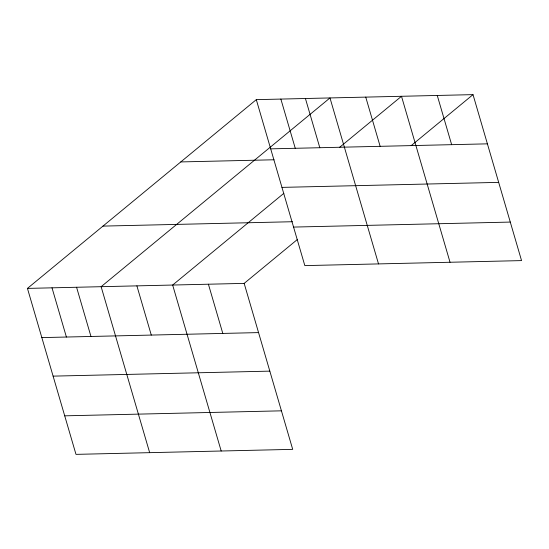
<?xml version="1.0" encoding="UTF-8"?>
<svg xmlns="http://www.w3.org/2000/svg" width="549" height="549" viewBox="0 0 549 549"><rect width="100%" height="100%" fill="white"/><g stroke="black" fill="none" stroke-linecap="round" stroke-linejoin="round"><path stroke-width="0.82" d="M297.551 239.357L244.168 283.387L292.699 449.356L75.982 454.366L27.45 288.397L256.301 99.644L473.018 94.634L521.55 260.603L304.832 265.613L256.301 99.644M283.833 193.337L172.654 285.041L221.185 451.01M339.653 147.297L401.497 96.288L450.036 262.257M411.167 145.65L473.018 94.634M270.691 148.854L487.409 143.845M180.779 161.928L274.047 159.773M281.96 187.381L498.677 182.378M102.972 226.106L292.445 221.727M293.564 227.08L510.282 222.077M27.45 288.397L244.168 283.387M41.841 337.601L258.558 332.598M53.109 376.134L269.827 371.131M64.713 415.833L281.431 410.83M437.258 95.464L451.649 144.675M365.744 97.111L380.134 146.322M378.515 263.911L329.983 97.942L101.133 286.695L149.664 452.664M305.422 98.504L319.813 147.715M280.862 99.074L295.252 148.285M208.407 284.217L222.798 333.421M136.893 285.864L151.284 335.075M76.572 287.257L90.962 336.468M52.011 287.827L66.402 337.038"/></g></svg>
